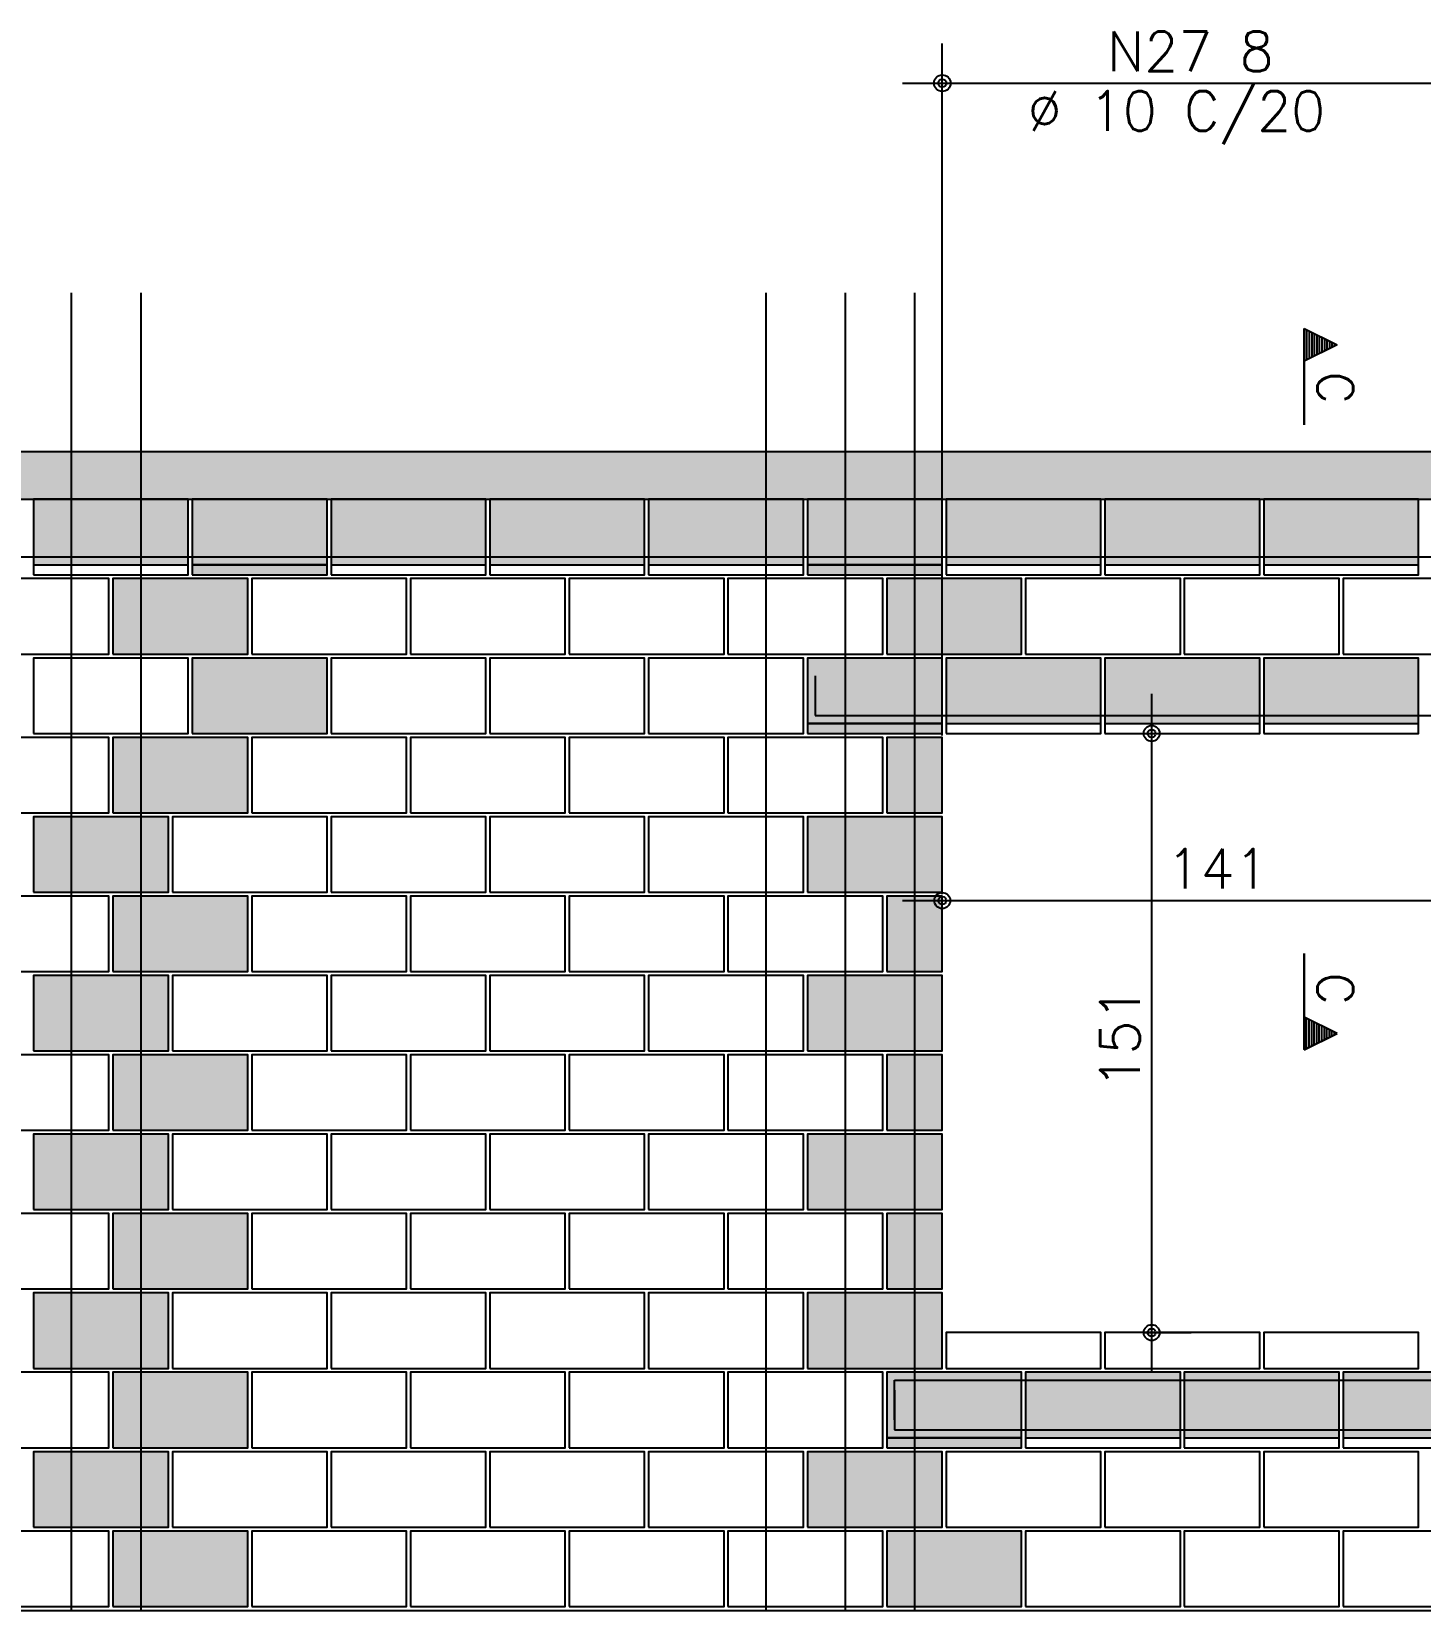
# Model space of a CAD drawing. Extents: x -2 to 121, y -2 to 61.
# Drawn here: x 22.86 to 29.86, y 26.98 to 34.93 of the extents above; entities that cross this region are included whole.
import ezdxf

# ---------------------------------------------------------------- set-up
doc = ezdxf.new("R2010")
doc.units = 0
doc.header["$MEASUREMENT"] = 0
for name, color, linetype in [('PENA_01', 1, 'CONTINUOUS'), ('PENA_02', 2, 'CONTINUOUS'), ('PENA_03', 3, 'CONTINUOUS'), ('PENA_05', 5, 'CONTINUOUS'), ('PENA_09', 254, 'CONTINUOUS'), ('PENA_11', 252, 'CONTINUOUS'), ('PENA_21', 100, 'CONTINUOUS'), ('PENA_28', 135, 'CONTINUOUS')]:
    doc.layers.add(name, color=color, linetype=linetype)
doc.styles.get("Standard").update_dxf_attribs({"font": 'ROMANS.SHX'})

msp = doc.modelspace()

# ---------------------------------------------------------------- linework, layer by layer
at = {"layer": 'PENA_01', "linetype": 'Continuous'}
for p, q in [((27.451821, 31.387547), (27.451821, 34.874768)), ((27.251821, 34.674768), (30.471821, 34.674768)), ((22.871821, 32.247547), (23.651821, 32.247547)), ((23.671821, 32.247547), (24.351821, 32.247547)), ((24.371821, 32.247547), (25.151821, 32.247547)), ((25.171821, 32.247547), (25.951821, 32.247547)), ((25.971821, 32.247547), (26.751821, 32.247547)), ((26.771821, 32.247547), (27.451821, 32.247547)), ((27.471821, 32.247547), (28.251821, 32.247547)), ((28.271821, 32.247547), (29.051821, 32.247547)), ((29.071821, 32.247547), (29.851821, 32.247547)), ((28.507121, 31.597547), (28.507121, 28.177547)), ((26.771821, 31.447547), (27.451821, 31.447547)), ((27.471821, 31.447547), (28.251821, 31.447547)), ((28.271821, 31.447547), (29.051821, 31.447547)), ((29.071821, 31.447547), (29.851821, 31.447547)), ((28.471821, 31.397547), (28.707121, 31.397547)), ((27.451821, 30.587547), (27.451821, 30.755157)), ((27.251821, 30.555157), (30.471821, 30.555157)), ((28.471821, 28.377547), (28.707121, 28.377547)), ((27.171821, 27.847547), (27.851821, 27.847547)), ((27.871821, 27.847547), (28.651821, 27.847547)), ((28.671821, 27.847547), (29.451821, 27.847547)), ((29.471821, 27.847547), (30.251821, 27.847547))]:
    msp.add_line(p, q, dxfattribs=at)
at = {"layer": 'PENA_02', "linetype": 'Continuous'}
msp.add_line((6.771821, 26.977547), (62.951821, 26.977547), dxfattribs=at)
for points in [[(6.771821, 32.817547), (6.771821, 32.577547), (47.251821, 32.577547), (47.251821, 31.397547), (54.051821, 31.397547), (54.051821, 32.577547), (55.671821, 32.577547), (55.671821, 31.397547), (62.271821, 31.397547), (62.271821, 32.577547), (62.951821, 32.577547), (62.951821, 32.817547), (6.771821, 32.817547)], [(22.871821, 32.197547), (23.651821, 32.197547), (23.651821, 32.577547), (22.871821, 32.577547), (22.871821, 32.197547)], [(23.671821, 32.197547), (24.351821, 32.197547), (24.351821, 32.577547), (23.671821, 32.577547), (23.671821, 32.197547)], [(24.371821, 32.197547), (25.151821, 32.197547), (25.151821, 32.577547), (24.371821, 32.577547), (24.371821, 32.197547)], [(25.171821, 32.197547), (25.951821, 32.197547), (25.951821, 32.577547), (25.171821, 32.577547), (25.171821, 32.197547)], [(25.971821, 32.197547), (26.751821, 32.197547), (26.751821, 32.577547), (25.971821, 32.577547), (25.971821, 32.197547)], [(26.771821, 32.197547), (27.451821, 32.197547), (27.451821, 32.577547), (26.771821, 32.577547), (26.771821, 32.197547)], [(27.471821, 32.197547), (28.251821, 32.197547), (28.251821, 32.577547), (27.471821, 32.577547), (27.471821, 32.197547)], [(28.271821, 32.197547), (29.051821, 32.197547), (29.051821, 32.577547), (28.271821, 32.577547), (28.271821, 32.197547)], [(29.071821, 32.197547), (29.851821, 32.197547), (29.851821, 32.577547), (29.071821, 32.577547), (29.071821, 32.197547)], [(22.471821, 31.797547), (23.251821, 31.797547), (23.251821, 32.177547), (22.471821, 32.177547), (22.471821, 31.797547)], [(23.271821, 31.797547), (23.951821, 31.797547), (23.951821, 32.177547), (23.271821, 32.177547), (23.271821, 31.797547)], [(23.971821, 31.797547), (24.751821, 31.797547), (24.751821, 32.177547), (23.971821, 32.177547), (23.971821, 31.797547)], [(24.771821, 31.797547), (25.551821, 31.797547), (25.551821, 32.177547), (24.771821, 32.177547), (24.771821, 31.797547)], [(25.571821, 31.797547), (26.351821, 31.797547), (26.351821, 32.177547), (25.571821, 32.177547), (25.571821, 31.797547)], [(26.371821, 31.797547), (27.151821, 31.797547), (27.151821, 32.177547), (26.371821, 32.177547), (26.371821, 31.797547)], [(27.171821, 31.797547), (27.851821, 31.797547), (27.851821, 32.177547), (27.171821, 32.177547), (27.171821, 31.797547)], [(27.871821, 31.797547), (28.651821, 31.797547), (28.651821, 32.177547), (27.871821, 32.177547), (27.871821, 31.797547)], [(28.671821, 31.797547), (29.451821, 31.797547), (29.451821, 32.177547), (28.671821, 32.177547), (28.671821, 31.797547)], [(29.471821, 31.797547), (30.251821, 31.797547), (30.251821, 32.177547), (29.471821, 32.177547), (29.471821, 31.797547)], [(22.871821, 31.397547), (23.651821, 31.397547), (23.651821, 31.777547), (22.871821, 31.777547), (22.871821, 31.397547)], [(23.671821, 31.397547), (24.351821, 31.397547), (24.351821, 31.777547), (23.671821, 31.777547), (23.671821, 31.397547)], [(24.371821, 31.397547), (25.151821, 31.397547), (25.151821, 31.777547), (24.371821, 31.777547), (24.371821, 31.397547)], [(25.171821, 31.397547), (25.951821, 31.397547), (25.951821, 31.777547), (25.171821, 31.777547), (25.171821, 31.397547)], [(25.971821, 31.397547), (26.751821, 31.397547), (26.751821, 31.777547), (25.971821, 31.777547), (25.971821, 31.397547)], [(26.771821, 31.397547), (27.451821, 31.397547), (27.451821, 31.777547), (26.771821, 31.777547), (26.771821, 31.397547)], [(27.471821, 31.397547), (28.251821, 31.397547), (28.251821, 31.777547), (27.471821, 31.777547), (27.471821, 31.397547)], [(28.271821, 31.397547), (29.051821, 31.397547), (29.051821, 31.777547), (28.271821, 31.777547), (28.271821, 31.397547)], [(29.071821, 31.397547), (29.851821, 31.397547), (29.851821, 31.777547), (29.071821, 31.777547), (29.071821, 31.397547)], [(22.471821, 30.997547), (23.251821, 30.997547), (23.251821, 31.377547), (22.471821, 31.377547), (22.471821, 30.997547)], [(23.271821, 30.997547), (23.951821, 30.997547), (23.951821, 31.377547), (23.271821, 31.377547), (23.271821, 30.997547)], [(23.971821, 30.997547), (24.751821, 30.997547), (24.751821, 31.377547), (23.971821, 31.377547), (23.971821, 30.997547)], [(24.771821, 30.997547), (25.551821, 30.997547), (25.551821, 31.377547), (24.771821, 31.377547), (24.771821, 30.997547)], [(25.571821, 30.997547), (26.351821, 30.997547), (26.351821, 31.377547), (25.571821, 31.377547), (25.571821, 30.997547)], [(26.371821, 30.997547), (27.151821, 30.997547), (27.151821, 31.377547), (26.371821, 31.377547), (26.371821, 30.997547)], [(27.171821, 30.997547), (27.451821, 30.997547), (27.451821, 31.377547), (27.171821, 31.377547), (27.171821, 30.997547)], [(22.871821, 30.597547), (23.551821, 30.597547), (23.551821, 30.977547), (22.871821, 30.977547), (22.871821, 30.597547)], [(22.871821, 30.597547), (23.551821, 30.597547), (23.551821, 30.977547), (22.871821, 30.977547), (22.871821, 30.597547)], [(22.871821, 30.597547), (23.551821, 30.597547), (23.551821, 30.977547), (22.871821, 30.977547), (22.871821, 30.597547)], [(23.571821, 30.597547), (24.351821, 30.597547), (24.351821, 30.977547), (23.571821, 30.977547), (23.571821, 30.597547)], [(24.371821, 30.597547), (25.151821, 30.597547), (25.151821, 30.977547), (24.371821, 30.977547), (24.371821, 30.597547)], [(25.171821, 30.597547), (25.951821, 30.597547), (25.951821, 30.977547), (25.171821, 30.977547), (25.171821, 30.597547)], [(25.971821, 30.597547), (26.751821, 30.597547), (26.751821, 30.977547), (25.971821, 30.977547), (25.971821, 30.597547)], [(26.771821, 30.597547), (27.451821, 30.597547), (27.451821, 30.977547), (26.771821, 30.977547), (26.771821, 30.597547)], [(22.471821, 30.197547), (23.251821, 30.197547), (23.251821, 30.577547), (22.471821, 30.577547), (22.471821, 30.197547)], [(23.271821, 30.197547), (23.951821, 30.197547), (23.951821, 30.577547), (23.271821, 30.577547), (23.271821, 30.197547)], [(23.971821, 30.197547), (24.751821, 30.197547), (24.751821, 30.577547), (23.971821, 30.577547), (23.971821, 30.197547)], [(24.771821, 30.197547), (25.551821, 30.197547), (25.551821, 30.577547), (24.771821, 30.577547), (24.771821, 30.197547)], [(25.571821, 30.197547), (26.351821, 30.197547), (26.351821, 30.577547), (25.571821, 30.577547), (25.571821, 30.197547)], [(26.371821, 30.197547), (27.151821, 30.197547), (27.151821, 30.577547), (26.371821, 30.577547), (26.371821, 30.197547)], [(27.171821, 30.197547), (27.451821, 30.197547), (27.451821, 30.577547), (27.171821, 30.577547), (27.171821, 30.197547)], [(22.871821, 29.797547), (23.551821, 29.797547), (23.551821, 30.177547), (22.871821, 30.177547), (22.871821, 29.797547)], [(22.871821, 29.797547), (23.551821, 29.797547), (23.551821, 30.177547), (22.871821, 30.177547), (22.871821, 29.797547)], [(22.871821, 29.797547), (23.551821, 29.797547), (23.551821, 30.177547), (22.871821, 30.177547), (22.871821, 29.797547)], [(23.571821, 29.797547), (24.351821, 29.797547), (24.351821, 30.177547), (23.571821, 30.177547), (23.571821, 29.797547)], [(24.371821, 29.797547), (25.151821, 29.797547), (25.151821, 30.177547), (24.371821, 30.177547), (24.371821, 29.797547)], [(25.171821, 29.797547), (25.951821, 29.797547), (25.951821, 30.177547), (25.171821, 30.177547), (25.171821, 29.797547)], [(25.971821, 29.797547), (26.751821, 29.797547), (26.751821, 30.177547), (25.971821, 30.177547), (25.971821, 29.797547)], [(26.771821, 29.797547), (27.451821, 29.797547), (27.451821, 30.177547), (26.771821, 30.177547), (26.771821, 29.797547)], [(22.471821, 29.397547), (23.251821, 29.397547), (23.251821, 29.777547), (22.471821, 29.777547), (22.471821, 29.397547)], [(23.271821, 29.397547), (23.951821, 29.397547), (23.951821, 29.777547), (23.271821, 29.777547), (23.271821, 29.397547)], [(23.971821, 29.397547), (24.751821, 29.397547), (24.751821, 29.777547), (23.971821, 29.777547), (23.971821, 29.397547)], [(24.771821, 29.397547), (25.551821, 29.397547), (25.551821, 29.777547), (24.771821, 29.777547), (24.771821, 29.397547)], [(25.571821, 29.397547), (26.351821, 29.397547), (26.351821, 29.777547), (25.571821, 29.777547), (25.571821, 29.397547)], [(26.371821, 29.397547), (27.151821, 29.397547), (27.151821, 29.777547), (26.371821, 29.777547), (26.371821, 29.397547)], [(27.171821, 29.397547), (27.451821, 29.397547), (27.451821, 29.777547), (27.171821, 29.777547), (27.171821, 29.397547)], [(22.871821, 28.997547), (23.551821, 28.997547), (23.551821, 29.377547), (22.871821, 29.377547), (22.871821, 28.997547)], [(22.871821, 28.997547), (23.551821, 28.997547), (23.551821, 29.377547), (22.871821, 29.377547), (22.871821, 28.997547)], [(22.871821, 28.997547), (23.551821, 28.997547), (23.551821, 29.377547), (22.871821, 29.377547), (22.871821, 28.997547)], [(23.571821, 28.997547), (24.351821, 28.997547), (24.351821, 29.377547), (23.571821, 29.377547), (23.571821, 28.997547)], [(24.371821, 28.997547), (25.151821, 28.997547), (25.151821, 29.377547), (24.371821, 29.377547), (24.371821, 28.997547)], [(25.171821, 28.997547), (25.951821, 28.997547), (25.951821, 29.377547), (25.171821, 29.377547), (25.171821, 28.997547)], [(25.971821, 28.997547), (26.751821, 28.997547), (26.751821, 29.377547), (25.971821, 29.377547), (25.971821, 28.997547)], [(26.771821, 28.997547), (27.451821, 28.997547), (27.451821, 29.377547), (26.771821, 29.377547), (26.771821, 28.997547)], [(22.471821, 28.597547), (23.251821, 28.597547), (23.251821, 28.977547), (22.471821, 28.977547), (22.471821, 28.597547)], [(23.271821, 28.597547), (23.951821, 28.597547), (23.951821, 28.977547), (23.271821, 28.977547), (23.271821, 28.597547)], [(23.971821, 28.597547), (24.751821, 28.597547), (24.751821, 28.977547), (23.971821, 28.977547), (23.971821, 28.597547)], [(24.771821, 28.597547), (25.551821, 28.597547), (25.551821, 28.977547), (24.771821, 28.977547), (24.771821, 28.597547)], [(25.571821, 28.597547), (26.351821, 28.597547), (26.351821, 28.977547), (25.571821, 28.977547), (25.571821, 28.597547)], [(26.371821, 28.597547), (27.151821, 28.597547), (27.151821, 28.977547), (26.371821, 28.977547), (26.371821, 28.597547)], [(27.171821, 28.597547), (27.451821, 28.597547), (27.451821, 28.977547), (27.171821, 28.977547), (27.171821, 28.597547)], [(22.871821, 28.197547), (23.551821, 28.197547), (23.551821, 28.577547), (22.871821, 28.577547), (22.871821, 28.197547)], [(23.571821, 28.197547), (24.351821, 28.197547), (24.351821, 28.577547), (23.571821, 28.577547), (23.571821, 28.197547)], [(24.371821, 28.197547), (25.151821, 28.197547), (25.151821, 28.577547), (24.371821, 28.577547), (24.371821, 28.197547)], [(25.171821, 28.197547), (25.951821, 28.197547), (25.951821, 28.577547), (25.171821, 28.577547), (25.171821, 28.197547)], [(25.971821, 28.197547), (26.751821, 28.197547), (26.751821, 28.577547), (25.971821, 28.577547), (25.971821, 28.197547)], [(26.771821, 28.197547), (27.451821, 28.197547), (27.451821, 28.577547), (26.771821, 28.577547), (26.771821, 28.197547)], [(27.471821, 28.197547), (28.251821, 28.197547), (28.251821, 28.377547), (27.471821, 28.377547), (27.471821, 28.197547)], [(28.271821, 28.197547), (29.051821, 28.197547), (29.051821, 28.377547), (28.271821, 28.377547), (28.271821, 28.197547)], [(29.071821, 28.197547), (29.851821, 28.197547), (29.851821, 28.377547), (29.071821, 28.377547), (29.071821, 28.197547)], [(22.471821, 27.797547), (23.251821, 27.797547), (23.251821, 28.177547), (22.471821, 28.177547), (22.471821, 27.797547)], [(23.271821, 27.797547), (23.951821, 27.797547), (23.951821, 28.177547), (23.271821, 28.177547), (23.271821, 27.797547)], [(23.971821, 27.797547), (24.751821, 27.797547), (24.751821, 28.177547), (23.971821, 28.177547), (23.971821, 27.797547)], [(24.771821, 27.797547), (25.551821, 27.797547), (25.551821, 28.177547), (24.771821, 28.177547), (24.771821, 27.797547)], [(25.571821, 27.797547), (26.351821, 27.797547), (26.351821, 28.177547), (25.571821, 28.177547), (25.571821, 27.797547)], [(26.371821, 27.797547), (27.151821, 27.797547), (27.151821, 28.177547), (26.371821, 28.177547), (26.371821, 27.797547)], [(27.171821, 27.797547), (27.851821, 27.797547), (27.851821, 28.177547), (27.171821, 28.177547), (27.171821, 27.797547)], [(27.871821, 27.797547), (28.651821, 27.797547), (28.651821, 28.177547), (27.871821, 28.177547), (27.871821, 27.797547)], [(28.671821, 27.797547), (29.451821, 27.797547), (29.451821, 28.177547), (28.671821, 28.177547), (28.671821, 27.797547)], [(29.471821, 27.797547), (30.251821, 27.797547), (30.251821, 28.177547), (29.471821, 28.177547), (29.471821, 27.797547)], [(22.871821, 27.397547), (23.551821, 27.397547), (23.551821, 27.777547), (22.871821, 27.777547), (22.871821, 27.397547)], [(23.571821, 27.397547), (24.351821, 27.397547), (24.351821, 27.777547), (23.571821, 27.777547), (23.571821, 27.397547)], [(24.371821, 27.397547), (25.151821, 27.397547), (25.151821, 27.777547), (24.371821, 27.777547), (24.371821, 27.397547)], [(25.171821, 27.397547), (25.951821, 27.397547), (25.951821, 27.777547), (25.171821, 27.777547), (25.171821, 27.397547)], [(25.971821, 27.397547), (26.751821, 27.397547), (26.751821, 27.777547), (25.971821, 27.777547), (25.971821, 27.397547)], [(26.771821, 27.397547), (27.451821, 27.397547), (27.451821, 27.777547), (26.771821, 27.777547), (26.771821, 27.397547)], [(27.471821, 27.397547), (28.251821, 27.397547), (28.251821, 27.777547), (27.471821, 27.777547), (27.471821, 27.397547)], [(28.271821, 27.397547), (29.051821, 27.397547), (29.051821, 27.777547), (28.271821, 27.777547), (28.271821, 27.397547)], [(29.071821, 27.397547), (29.851821, 27.397547), (29.851821, 27.777547), (29.071821, 27.777547), (29.071821, 27.397547)], [(22.471821, 26.997547), (23.251821, 26.997547), (23.251821, 27.377547), (22.471821, 27.377547), (22.471821, 26.997547)], [(23.271821, 26.997547), (23.951821, 26.997547), (23.951821, 27.377547), (23.271821, 27.377547), (23.271821, 26.997547)], [(23.971821, 26.997547), (24.751821, 26.997547), (24.751821, 27.377547), (23.971821, 27.377547), (23.971821, 26.997547)], [(24.771821, 26.997547), (25.551821, 26.997547), (25.551821, 27.377547), (24.771821, 27.377547), (24.771821, 26.997547)], [(25.571821, 26.997547), (26.351821, 26.997547), (26.351821, 27.377547), (25.571821, 27.377547), (25.571821, 26.997547)], [(26.371821, 26.997547), (27.151821, 26.997547), (27.151821, 27.377547), (26.371821, 27.377547), (26.371821, 26.997547)], [(27.171821, 26.997547), (27.851821, 26.997547), (27.851821, 27.377547), (27.171821, 27.377547), (27.171821, 26.997547)], [(27.871821, 26.997547), (28.651821, 26.997547), (28.651821, 27.377547), (27.871821, 27.377547), (27.871821, 26.997547)], [(28.671821, 26.997547), (29.451821, 26.997547), (29.451821, 27.377547), (28.671821, 27.377547), (28.671821, 26.997547)], [(29.471821, 26.997547), (30.251821, 26.997547), (30.251821, 27.377547), (29.471821, 27.377547), (29.471821, 26.997547)]]:
    msp.add_lwpolyline(points, dxfattribs=at)
for centre, radius in [((27.451821, 34.674768), 0.041625), ((27.451821, 34.674768), 0.02075), ((28.507121, 31.397547), 0.04), ((28.507121, 31.397547), 0.02), ((27.451821, 30.555157), 0.04), ((27.451821, 30.555157), 0.02), ((28.507121, 28.377547), 0.04), ((28.507121, 28.377547), 0.02)]:
    msp.add_circle(centre, radius, dxfattribs=at)
at = {"layer": 'PENA_03', "linetype": 'Continuous'}
for p, q in [((29.275503, 32.952654), (29.275503, 33.439036)), ((29.275503, 33.439036), (29.441436, 33.35607)), ((29.276198, 33.437908), (29.439875, 33.35607)), ((29.276199, 33.437908), (29.276199, 33.274231)), ((29.288267, 33.432654), (29.288267, 33.279485)), ((29.301031, 33.426272), (29.301031, 33.285867)), ((29.441436, 33.35607), (29.276198, 33.273451)), ((29.439875, 33.35607), (29.276199, 33.274231)), ((29.313795, 33.41989), (29.313795, 33.292249)), ((29.326559, 33.413508), (29.326559, 33.298631)), ((29.339323, 33.407126), (29.339323, 33.305013)), ((29.352087, 33.400744), (29.352087, 33.311395)), ((29.364851, 33.394362), (29.364851, 33.317777)), ((29.377615, 33.38798), (29.377615, 33.324159)), ((29.390379, 33.381598), (29.390379, 33.330541)), ((29.403143, 33.375216), (29.403143, 33.336923)), ((29.415908, 33.368834), (29.415908, 33.343305)), ((29.428672, 33.362452), (29.428672, 33.349688)), ((29.276199, 33.273451), (29.276199, 32.952654)), ((28.271821, 31.397547), (28.271821, 31.397547)), ((27.451821, 31.187547), (27.451821, 31.187547)), ((27.451821, 30.387547), (27.451821, 30.387547)), ((29.275503, 30.28898), (29.275503, 29.802598)), ((29.276199, 29.968183), (29.276199, 30.28898)), ((29.441436, 29.885564), (29.276198, 29.968183)), ((29.276199, 29.803726), (29.276199, 29.967403)), ((29.439875, 29.885564), (29.276199, 29.967403)), ((29.288267, 29.80898), (29.288267, 29.962149)), ((29.301031, 29.815362), (29.301031, 29.955767)), ((29.313795, 29.821744), (29.313795, 29.949385)), ((29.326559, 29.828126), (29.326559, 29.943003)), ((29.339323, 29.834508), (29.339323, 29.936621)), ((29.352087, 29.84089), (29.352087, 29.930239)), ((29.364851, 29.847272), (29.364851, 29.923857)), ((29.275503, 29.802598), (29.441436, 29.885564)), ((29.276198, 29.803726), (29.439875, 29.885564)), ((29.377615, 29.853654), (29.377615, 29.917475)), ((29.390379, 29.860036), (29.390379, 29.911093)), ((29.403143, 29.866418), (29.403143, 29.904711)), ((29.415908, 29.8728), (29.415908, 29.898329)), ((29.428672, 29.879182), (29.428672, 29.891946)), ((28.271821, 28.377547), (28.271821, 28.377547))]:
    msp.add_line(p, q, dxfattribs=at)
at = {"layer": 'PENA_05', "linetype": 'Continuous'}
for p, q in [((6.871821, 32.287547), (27.661821, 32.287547)), ((26.861821, 32.287547), (47.651821, 32.287547)), ((26.811821, 31.687547), (26.811821, 31.487547)), ((26.811821, 31.487547), (30.611821, 31.487547)), ((27.211821, 27.937547), (27.211821, 28.137547)), ((27.211821, 28.137547), (31.011821, 28.137547)), ((27.211821, 28.087547), (27.211821, 27.887547)), ((27.211821, 27.887547), (31.011821, 27.887547))]:
    msp.add_line(p, q, dxfattribs=at)
for points in [[(23.061821, 33.617547), (23.061821, 26.977547)], [(23.411821, 33.617547), (23.411821, 26.977547)], [(26.561821, 33.617547), (26.561821, 26.977547)], [(26.961821, 33.617547), (26.961821, 26.977547)], [(27.311821, 33.617547), (27.311821, 26.977547)]]:
    msp.add_lwpolyline(points, dxfattribs=at)
at = {"layer": 'PENA_09', "linetype": 'Continuous'}
for points in [[(22.871821, 32.247547), (23.651821, 32.247547), (23.651821, 32.577547), (22.871821, 32.577547), (22.871821, 32.247547)], [(23.671821, 32.247547), (24.351821, 32.247547), (24.351821, 32.577547), (23.671821, 32.577547), (23.671821, 32.247547)], [(24.371821, 32.247547), (25.151821, 32.247547), (25.151821, 32.577547), (24.371821, 32.577547), (24.371821, 32.247547)], [(25.171821, 32.247547), (25.951821, 32.247547), (25.951821, 32.577547), (25.171821, 32.577547), (25.171821, 32.247547)], [(25.971821, 32.247547), (26.751821, 32.247547), (26.751821, 32.577547), (25.971821, 32.577547), (25.971821, 32.247547)], [(26.771821, 32.247547), (27.451821, 32.247547), (27.451821, 32.577547), (26.771821, 32.577547), (26.771821, 32.247547)], [(27.471821, 32.247547), (28.251821, 32.247547), (28.251821, 32.577547), (27.471821, 32.577547), (27.471821, 32.247547)], [(28.271821, 32.247547), (29.051821, 32.247547), (29.051821, 32.577547), (28.271821, 32.577547), (28.271821, 32.247547)], [(29.071821, 32.247547), (29.851821, 32.247547), (29.851821, 32.577547), (29.071821, 32.577547), (29.071821, 32.247547)], [(26.771821, 31.447547), (27.451821, 31.447547), (27.451821, 31.777547), (26.771821, 31.777547), (26.771821, 31.447547)], [(27.471821, 31.447547), (28.251821, 31.447547), (28.251821, 31.777547), (27.471821, 31.777547), (27.471821, 31.447547)], [(28.271821, 31.447547), (29.051821, 31.447547), (29.051821, 31.777547), (28.271821, 31.777547), (28.271821, 31.447547)], [(29.071821, 31.447547), (29.851821, 31.447547), (29.851821, 31.777547), (29.071821, 31.777547), (29.071821, 31.447547)], [(27.171821, 27.847547), (27.851821, 27.847547), (27.851821, 28.177547), (27.171821, 28.177547), (27.171821, 27.847547)], [(27.871821, 27.847547), (28.651821, 27.847547), (28.651821, 28.177547), (27.871821, 28.177547), (27.871821, 27.847547)], [(28.671821, 27.847547), (29.451821, 27.847547), (29.451821, 28.177547), (28.671821, 28.177547), (28.671821, 27.847547)], [(29.471821, 27.847547), (30.251821, 27.847547), (30.251821, 28.177547), (29.471821, 28.177547), (29.471821, 27.847547)]]:
    msp.add_lwpolyline(points, dxfattribs=at)
for points in [[(22.871821, 32.247547), (23.651821, 32.247547), (23.651821, 32.577547)], [(22.871821, 32.247547), (23.651821, 32.577547), (22.871821, 32.577547)], [(22.871821, 32.247547), (22.871821, 32.577547), (22.871821, 32.247547)], [(23.671821, 32.247547), (24.351821, 32.247547), (24.351821, 32.577547)], [(23.671821, 32.247547), (24.351821, 32.577547), (23.671821, 32.577547)], [(23.671821, 32.247547), (23.671821, 32.577547), (23.671821, 32.247547)], [(24.371821, 32.247547), (25.151821, 32.247547), (25.151821, 32.577547)], [(24.371821, 32.247547), (25.151821, 32.577547), (24.371821, 32.577547)], [(24.371821, 32.247547), (24.371821, 32.577547), (24.371821, 32.247547)], [(25.171821, 32.247547), (25.951821, 32.247547), (25.951821, 32.577547)], [(25.171821, 32.247547), (25.951821, 32.577547), (25.171821, 32.577547)], [(25.171821, 32.247547), (25.171821, 32.577547), (25.171821, 32.247547)], [(25.971821, 32.247547), (26.751821, 32.247547), (26.751821, 32.577547)], [(25.971821, 32.247547), (26.751821, 32.577547), (25.971821, 32.577547)], [(25.971821, 32.247547), (25.971821, 32.577547), (25.971821, 32.247547)], [(26.771821, 32.247547), (27.451821, 32.247547), (27.451821, 32.577547)], [(26.771821, 32.247547), (27.451821, 32.577547), (26.771821, 32.577547)], [(26.771821, 32.247547), (26.771821, 32.577547), (26.771821, 32.247547)], [(27.471821, 32.247547), (28.251821, 32.247547), (28.251821, 32.577547)], [(27.471821, 32.247547), (28.251821, 32.577547), (27.471821, 32.577547)], [(27.471821, 32.247547), (27.471821, 32.577547), (27.471821, 32.247547)], [(28.271821, 32.247547), (29.051821, 32.247547), (29.051821, 32.577547)], [(28.271821, 32.247547), (29.051821, 32.577547), (28.271821, 32.577547)], [(28.271821, 32.247547), (28.271821, 32.577547), (28.271821, 32.247547)], [(29.071821, 32.247547), (29.851821, 32.247547), (29.851821, 32.577547)], [(29.071821, 32.247547), (29.851821, 32.577547), (29.071821, 32.577547)], [(29.071821, 32.247547), (29.071821, 32.577547), (29.071821, 32.247547)], [(26.771821, 31.447547), (27.451821, 31.447547), (27.451821, 31.777547)], [(26.771821, 31.447547), (27.451821, 31.777547), (26.771821, 31.777547)], [(26.771821, 31.447547), (26.771821, 31.777547), (26.771821, 31.447547)], [(27.471821, 31.447547), (28.251821, 31.447547), (28.251821, 31.777547)], [(27.471821, 31.447547), (28.251821, 31.777547), (27.471821, 31.777547)], [(27.471821, 31.447547), (27.471821, 31.777547), (27.471821, 31.447547)], [(28.271821, 31.447547), (29.051821, 31.447547), (29.051821, 31.777547)], [(28.271821, 31.447547), (29.051821, 31.777547), (28.271821, 31.777547)], [(28.271821, 31.447547), (28.271821, 31.777547), (28.271821, 31.447547)], [(29.071821, 31.447547), (29.851821, 31.447547), (29.851821, 31.777547)], [(29.071821, 31.447547), (29.851821, 31.777547), (29.071821, 31.777547)], [(29.071821, 31.447547), (29.071821, 31.777547), (29.071821, 31.447547)], [(27.171821, 27.847547), (27.851821, 27.847547), (27.851821, 28.177547)], [(27.171821, 27.847547), (27.851821, 28.177547), (27.171821, 28.177547)], [(27.171821, 27.847547), (27.171821, 28.177547), (27.171821, 27.847547)], [(27.871821, 27.847547), (28.651821, 27.847547), (28.651821, 28.177547)], [(27.871821, 27.847547), (28.651821, 28.177547), (27.871821, 28.177547)], [(27.871821, 27.847547), (27.871821, 28.177547), (27.871821, 27.847547)], [(28.671821, 27.847547), (29.451821, 27.847547), (29.451821, 28.177547)], [(28.671821, 27.847547), (29.451821, 28.177547), (28.671821, 28.177547)], [(28.671821, 27.847547), (28.671821, 28.177547), (28.671821, 27.847547)], [(29.471821, 27.847547), (30.251821, 27.847547), (30.251821, 28.177547)], [(29.471821, 27.847547), (30.251821, 28.177547), (29.471821, 28.177547)], [(29.471821, 27.847547), (29.471821, 28.177547), (29.471821, 27.847547)]]:
    msp.add_solid(points, dxfattribs=at)
at = {"layer": 'PENA_11', "linetype": 'Continuous'}
for points in [[(62.951821, 32.817547), (6.771821, 32.817547), (6.771821, 32.577547)], [(62.951821, 32.817547), (6.771821, 32.577547), (47.251821, 32.577547)]]:
    msp.add_solid(points, dxfattribs=at)
at = {"layer": 'PENA_21', "linetype": 'Continuous'}
for points in [[(23.671821, 32.197547), (24.351821, 32.197547), (24.351821, 32.247547), (23.671821, 32.247547), (23.671821, 32.197547)], [(26.771821, 32.197547), (27.451821, 32.197547), (27.451821, 32.247547), (26.771821, 32.247547), (26.771821, 32.197547)], [(23.271821, 31.797547), (23.951821, 31.797547), (23.951821, 32.177547), (23.271821, 32.177547), (23.271821, 31.797547)], [(27.171821, 31.797547), (27.851821, 31.797547), (27.851821, 32.177547), (27.171821, 32.177547), (27.171821, 31.797547)], [(23.671821, 31.397547), (24.351821, 31.397547), (24.351821, 31.777547), (23.671821, 31.777547), (23.671821, 31.397547)], [(26.771821, 31.397547), (27.451821, 31.397547), (27.451821, 31.447547), (26.771821, 31.447547), (26.771821, 31.397547)], [(23.271821, 30.997547), (23.951821, 30.997547), (23.951821, 31.377547), (23.271821, 31.377547), (23.271821, 30.997547)], [(22.871821, 30.597547), (23.551821, 30.597547), (23.551821, 30.977547), (22.871821, 30.977547), (22.871821, 30.597547)], [(22.871821, 30.597547), (23.551821, 30.597547), (23.551821, 30.977547), (22.871821, 30.977547), (22.871821, 30.597547)], [(22.871821, 30.597547), (23.551821, 30.597547), (23.551821, 30.977547), (22.871821, 30.977547), (22.871821, 30.597547)], [(26.771821, 30.597547), (27.451821, 30.597547), (27.451821, 30.977547), (26.771821, 30.977547), (26.771821, 30.597547)], [(23.271821, 30.197547), (23.951821, 30.197547), (23.951821, 30.577547), (23.271821, 30.577547), (23.271821, 30.197547)], [(22.871821, 29.797547), (23.551821, 29.797547), (23.551821, 30.177547), (22.871821, 30.177547), (22.871821, 29.797547)], [(22.871821, 29.797547), (23.551821, 29.797547), (23.551821, 30.177547), (22.871821, 30.177547), (22.871821, 29.797547)], [(22.871821, 29.797547), (23.551821, 29.797547), (23.551821, 30.177547), (22.871821, 30.177547), (22.871821, 29.797547)], [(26.771821, 29.797547), (27.451821, 29.797547), (27.451821, 30.177547), (26.771821, 30.177547), (26.771821, 29.797547)], [(23.271821, 29.397547), (23.951821, 29.397547), (23.951821, 29.777547), (23.271821, 29.777547), (23.271821, 29.397547)], [(22.871821, 28.997547), (23.551821, 28.997547), (23.551821, 29.377547), (22.871821, 29.377547), (22.871821, 28.997547)], [(22.871821, 28.997547), (23.551821, 28.997547), (23.551821, 29.377547), (22.871821, 29.377547), (22.871821, 28.997547)], [(22.871821, 28.997547), (23.551821, 28.997547), (23.551821, 29.377547), (22.871821, 29.377547), (22.871821, 28.997547)], [(26.771821, 28.997547), (27.451821, 28.997547), (27.451821, 29.377547), (26.771821, 29.377547), (26.771821, 28.997547)], [(23.271821, 28.597547), (23.951821, 28.597547), (23.951821, 28.977547), (23.271821, 28.977547), (23.271821, 28.597547)], [(22.871821, 28.197547), (23.551821, 28.197547), (23.551821, 28.577547), (22.871821, 28.577547), (22.871821, 28.197547)], [(26.771821, 28.197547), (27.451821, 28.197547), (27.451821, 28.577547), (26.771821, 28.577547), (26.771821, 28.197547)], [(23.271821, 27.797547), (23.951821, 27.797547), (23.951821, 28.177547), (23.271821, 28.177547), (23.271821, 27.797547)], [(22.871821, 27.397547), (23.551821, 27.397547), (23.551821, 27.777547), (22.871821, 27.777547), (22.871821, 27.397547)], [(26.771821, 27.397547), (27.451821, 27.397547), (27.451821, 27.777547), (26.771821, 27.777547), (26.771821, 27.397547)], [(27.171821, 27.797547), (27.851821, 27.797547), (27.851821, 27.847547), (27.171821, 27.847547), (27.171821, 27.797547)], [(23.271821, 26.997547), (23.951821, 26.997547), (23.951821, 27.377547), (23.271821, 27.377547), (23.271821, 26.997547)], [(27.171821, 26.997547), (27.851821, 26.997547), (27.851821, 27.377547), (27.171821, 27.377547), (27.171821, 26.997547)]]:
    msp.add_lwpolyline(points, dxfattribs=at)
for points in [[(23.671821, 32.197547), (24.351821, 32.197547), (24.351821, 32.247547)], [(23.671821, 32.197547), (24.351821, 32.247547), (23.671821, 32.247547)], [(23.671821, 32.197547), (23.671821, 32.247547), (23.671821, 32.197547)], [(26.771821, 32.197547), (27.451821, 32.197547), (27.451821, 32.247547)], [(26.771821, 32.197547), (27.451821, 32.247547), (26.771821, 32.247547)], [(26.771821, 32.197547), (26.771821, 32.247547), (26.771821, 32.197547)], [(23.271821, 31.797547), (23.951821, 31.797547), (23.951821, 32.177547)], [(23.271821, 31.797547), (23.951821, 32.177547), (23.271821, 32.177547)], [(23.271821, 31.797547), (23.271821, 32.177547), (23.271821, 31.797547)], [(27.171821, 31.797547), (27.851821, 31.797547), (27.851821, 32.177547)], [(27.171821, 31.797547), (27.851821, 32.177547), (27.171821, 32.177547)], [(27.171821, 31.797547), (27.171821, 32.177547), (27.171821, 31.797547)], [(23.671821, 31.397547), (24.351821, 31.397547), (24.351821, 31.777547)], [(23.671821, 31.397547), (24.351821, 31.777547), (23.671821, 31.777547)], [(23.671821, 31.397547), (23.671821, 31.777547), (23.671821, 31.397547)], [(26.771821, 31.397547), (27.451821, 31.397547), (27.451821, 31.447547)], [(26.771821, 31.397547), (27.451821, 31.447547), (26.771821, 31.447547)], [(26.771821, 31.397547), (26.771821, 31.447547), (26.771821, 31.397547)], [(23.271821, 30.997547), (23.951821, 30.997547), (23.951821, 31.377547)], [(23.271821, 30.997547), (23.951821, 31.377547), (23.271821, 31.377547)], [(23.271821, 30.997547), (23.271821, 31.377547), (23.271821, 30.997547)], [(22.871821, 30.597547), (23.551821, 30.597547), (23.551821, 30.977547)], [(22.871821, 30.597547), (23.551821, 30.977547), (22.871821, 30.977547)], [(22.871821, 30.597547), (22.871821, 30.977547), (22.871821, 30.597547)], [(22.871821, 30.597547), (23.551821, 30.597547), (23.551821, 30.977547)], [(22.871821, 30.597547), (23.551821, 30.977547), (22.871821, 30.977547)], [(22.871821, 30.597547), (22.871821, 30.977547), (22.871821, 30.597547)], [(22.871821, 30.597547), (23.551821, 30.597547), (23.551821, 30.977547)], [(22.871821, 30.597547), (23.551821, 30.977547), (22.871821, 30.977547)], [(22.871821, 30.597547), (22.871821, 30.977547), (22.871821, 30.597547)], [(26.771821, 30.597547), (27.451821, 30.597547), (27.451821, 30.977547)], [(26.771821, 30.597547), (27.451821, 30.977547), (26.771821, 30.977547)], [(26.771821, 30.597547), (26.771821, 30.977547), (26.771821, 30.597547)], [(23.271821, 30.197547), (23.951821, 30.197547), (23.951821, 30.577547)], [(23.271821, 30.197547), (23.951821, 30.577547), (23.271821, 30.577547)], [(23.271821, 30.197547), (23.271821, 30.577547), (23.271821, 30.197547)], [(22.871821, 29.797547), (23.551821, 29.797547), (23.551821, 30.177547)], [(22.871821, 29.797547), (23.551821, 30.177547), (22.871821, 30.177547)], [(22.871821, 29.797547), (22.871821, 30.177547), (22.871821, 29.797547)], [(22.871821, 29.797547), (23.551821, 29.797547), (23.551821, 30.177547)], [(22.871821, 29.797547), (23.551821, 30.177547), (22.871821, 30.177547)], [(22.871821, 29.797547), (22.871821, 30.177547), (22.871821, 29.797547)], [(22.871821, 29.797547), (23.551821, 29.797547), (23.551821, 30.177547)], [(22.871821, 29.797547), (23.551821, 30.177547), (22.871821, 30.177547)], [(22.871821, 29.797547), (22.871821, 30.177547), (22.871821, 29.797547)], [(26.771821, 29.797547), (27.451821, 29.797547), (27.451821, 30.177547)], [(26.771821, 29.797547), (27.451821, 30.177547), (26.771821, 30.177547)], [(26.771821, 29.797547), (26.771821, 30.177547), (26.771821, 29.797547)], [(23.271821, 29.397547), (23.951821, 29.397547), (23.951821, 29.777547)], [(23.271821, 29.397547), (23.951821, 29.777547), (23.271821, 29.777547)], [(23.271821, 29.397547), (23.271821, 29.777547), (23.271821, 29.397547)], [(22.871821, 28.997547), (23.551821, 28.997547), (23.551821, 29.377547)], [(22.871821, 28.997547), (23.551821, 29.377547), (22.871821, 29.377547)], [(22.871821, 28.997547), (22.871821, 29.377547), (22.871821, 28.997547)], [(22.871821, 28.997547), (23.551821, 28.997547), (23.551821, 29.377547)], [(22.871821, 28.997547), (23.551821, 29.377547), (22.871821, 29.377547)], [(22.871821, 28.997547), (22.871821, 29.377547), (22.871821, 28.997547)], [(22.871821, 28.997547), (23.551821, 28.997547), (23.551821, 29.377547)], [(22.871821, 28.997547), (23.551821, 29.377547), (22.871821, 29.377547)], [(22.871821, 28.997547), (22.871821, 29.377547), (22.871821, 28.997547)], [(26.771821, 28.997547), (27.451821, 28.997547), (27.451821, 29.377547)], [(26.771821, 28.997547), (27.451821, 29.377547), (26.771821, 29.377547)], [(26.771821, 28.997547), (26.771821, 29.377547), (26.771821, 28.997547)], [(23.271821, 28.597547), (23.951821, 28.597547), (23.951821, 28.977547)], [(23.271821, 28.597547), (23.951821, 28.977547), (23.271821, 28.977547)], [(23.271821, 28.597547), (23.271821, 28.977547), (23.271821, 28.597547)], [(22.871821, 28.197547), (23.551821, 28.197547), (23.551821, 28.577547)], [(22.871821, 28.197547), (23.551821, 28.577547), (22.871821, 28.577547)], [(22.871821, 28.197547), (22.871821, 28.577547), (22.871821, 28.197547)], [(26.771821, 28.197547), (27.451821, 28.197547), (27.451821, 28.577547)], [(26.771821, 28.197547), (27.451821, 28.577547), (26.771821, 28.577547)], [(26.771821, 28.197547), (26.771821, 28.577547), (26.771821, 28.197547)], [(23.271821, 27.797547), (23.951821, 27.797547), (23.951821, 28.177547)], [(23.271821, 27.797547), (23.951821, 28.177547), (23.271821, 28.177547)], [(23.271821, 27.797547), (23.271821, 28.177547), (23.271821, 27.797547)], [(22.871821, 27.397547), (23.551821, 27.397547), (23.551821, 27.777547)], [(22.871821, 27.397547), (23.551821, 27.777547), (22.871821, 27.777547)], [(22.871821, 27.397547), (22.871821, 27.777547), (22.871821, 27.397547)], [(26.771821, 27.397547), (27.451821, 27.397547), (27.451821, 27.777547)], [(26.771821, 27.397547), (27.451821, 27.777547), (26.771821, 27.777547)], [(26.771821, 27.397547), (26.771821, 27.777547), (26.771821, 27.397547)], [(27.171821, 27.797547), (27.851821, 27.797547), (27.851821, 27.847547)], [(27.171821, 27.797547), (27.851821, 27.847547), (27.171821, 27.847547)], [(27.171821, 27.797547), (27.171821, 27.847547), (27.171821, 27.797547)], [(23.271821, 26.997547), (23.951821, 26.997547), (23.951821, 27.377547)], [(23.271821, 26.997547), (23.951821, 27.377547), (23.271821, 27.377547)], [(23.271821, 26.997547), (23.271821, 27.377547), (23.271821, 26.997547)], [(27.171821, 26.997547), (27.851821, 26.997547), (27.851821, 27.377547)], [(27.171821, 26.997547), (27.851821, 27.377547), (27.171821, 27.377547)], [(27.171821, 26.997547), (27.171821, 27.377547), (27.171821, 26.997547)]]:
    msp.add_solid(points, dxfattribs=at)
at = {"layer": 'PENA_28', "linetype": 'Continuous'}
for points in [[(27.171821, 30.997547), (27.451821, 30.997547), (27.451821, 31.377547), (27.171821, 31.377547), (27.171821, 30.997547)], [(27.171821, 30.197547), (27.451821, 30.197547), (27.451821, 30.577547), (27.171821, 30.577547), (27.171821, 30.197547)], [(27.171821, 29.397547), (27.451821, 29.397547), (27.451821, 29.777547), (27.171821, 29.777547), (27.171821, 29.397547)], [(27.171821, 28.597547), (27.451821, 28.597547), (27.451821, 28.977547), (27.171821, 28.977547), (27.171821, 28.597547)]]:
    msp.add_lwpolyline(points, dxfattribs=at)
for points in [[(27.171821, 30.997547), (27.451821, 30.997547), (27.451821, 31.377547)], [(27.171821, 30.997547), (27.451821, 31.377547), (27.171821, 31.377547)], [(27.171821, 30.997547), (27.171821, 31.377547), (27.171821, 30.997547)], [(27.171821, 30.197547), (27.451821, 30.197547), (27.451821, 30.577547)], [(27.171821, 30.197547), (27.451821, 30.577547), (27.171821, 30.577547)], [(27.171821, 30.197547), (27.171821, 30.577547), (27.171821, 30.197547)], [(27.171821, 29.397547), (27.451821, 29.397547), (27.451821, 29.777547)], [(27.171821, 29.397547), (27.451821, 29.777547), (27.171821, 29.777547)], [(27.171821, 29.397547), (27.171821, 29.777547), (27.171821, 29.397547)], [(27.171821, 28.597547), (27.451821, 28.597547), (27.451821, 28.977547)], [(27.171821, 28.597547), (27.451821, 28.977547), (27.171821, 28.977547)], [(27.171821, 28.597547), (27.171821, 28.977547), (27.171821, 28.597547)]]:
    msp.add_solid(points, dxfattribs=at)

# ---------------------------------------------------------------- texts
at = {"layer": 'PENA_03', "linetype": 'Continuous'}
for s, p in [('N27 8', (28.281821, 34.734768)), ('%%c 10 C/20', (27.881821, 34.434768)), ('141', (28.581821, 30.615157))]:
    msp.add_text(s, height=0.2, dxfattribs=at).set_placement(p)
for s, height, rotation, p in [('C', 0.18, 270, (29.342532, 33.220637)), ('C', 0.18, 270, (29.342532, 30.192426)), ('151', 0.2, 90, (28.447121, 29.607547))]:
    msp.add_text(s, height=height, rotation=rotation, dxfattribs=at).set_placement(p)

doc.saveas('drawing.dxf')
